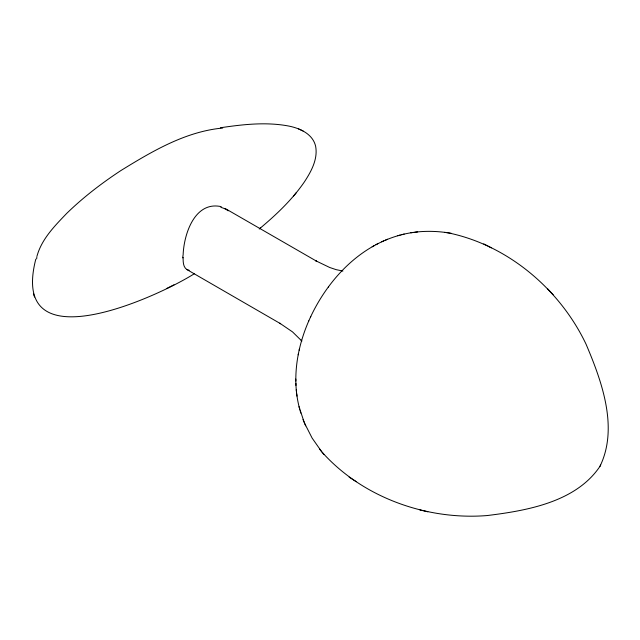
<?xml version="1.0" encoding="UTF-8"?>
<svg xmlns="http://www.w3.org/2000/svg" width="640" height="640" viewBox="0 0 640 640"><rect width="100%" height="100%" fill="white"/><g stroke="black" fill="none" stroke-linecap="round" stroke-linejoin="round"><path stroke-width="0.96" d="M183.08 257.288C183.168 261.48 182.944 266.904 186.864 269.544L280.624 323.744L279.76 323.192L292.544 331.912L301.88 341.08L301.112 340.12M299.728 409.208C291.68 379.92 296.768 348.384 308.776 320.92M183.12 255.2C183.752 234.568 194.592 200.752 221.24 206.648M36.656 258.832L36.824 257.232M298.192 354.832L298.48 353.464M299.168 350.2L299.432 348.944M35.8 259.144C8.776 364.696 156.288 297.72 194.304 273.752M36.904 256.432C41.536 239.16 54.712 225.904 66.744 213.368C83.304 197.264 101.712 183.16 121 170.488C152.176 151.28 185.512 131.512 222.688 128.04M310.616 316.832C328.192 279.512 359.44 246 400.264 235.072M308.56 321.392L310.776 316.48M321.96 452.04C362.504 497.48 426.8 520.408 487.152 515.552C526.776 510.68 575.816 502.176 599.912 466.432C618.816 427.688 601.664 380.968 586.072 344.224C560.096 289.52 508.096 245.304 448.472 232.912M599.904 466.424L600.68 465.064M328.32 287.056L328.632 286.632M259.616 228.68C276.152 214.84 292.072 199.832 304.336 181.976C311.192 171.536 318.064 159.12 315.616 146.184C312.648 133.512 299.04 127.864 287.44 125.808C265.256 121.872 242.512 124.48 220.416 127.76M293.528 196.024L296.424 192.528M259.224 228.992L260.592 227.872M372.16 246.776L373.944 245.808M375.904 244.72L377.776 243.704M166.672 288.496L173.968 284.832M381.6 241.824L383.688 240.92M385.4 240.168L387.568 239.232M401.552 234.744C417.848 230.544 435.048 230.424 451.568 233.4M397.704 235.736L404.184 234.064M410.848 232.776L413.712 232.408M414.704 232.264L417.64 231.888M342.896 271.056L336.144 269.648L329.728 267.496L315.792 260.792L316.696 261.264L224.96 208.376M189.168 270.288L186.864 269.544M444.688 232.328L447.752 232.808M419.888 509.936L423.552 510.8M424.2 510.944L427.824 511.8M303.048 130.968L298.504 128.888M483.776 243.896L487.16 245.664M487.96 246.088L491.352 247.856M349.12 477.12L352.352 479.168M353.112 479.648L356.344 481.704M547.584 288.776L550.16 291.512M550.608 292L553.16 294.712M304.512 423.12L312.12 438.08L321.512 451.472M319.56 449.056L323.928 454.48M299.016 406.664L304.144 422.192M303.024 419.52L305.656 425.848M33.424 293.688L33.904 295.144M34.048 295.576L34.536 297.04M300.08 410.488L300.808 413.112M296.24 389.672L296.504 391.928M296.704 393.792L296.984 396.136M295.808 379.024L295.864 381.048M295.904 383.296L295.952 385.416M220.856 207.384A36.408 26 -45.8 0 1 228.208 210.832M182.872 257.904A30.192 4.904 -81.2 0 1 182.896 255.8"/></g></svg>
